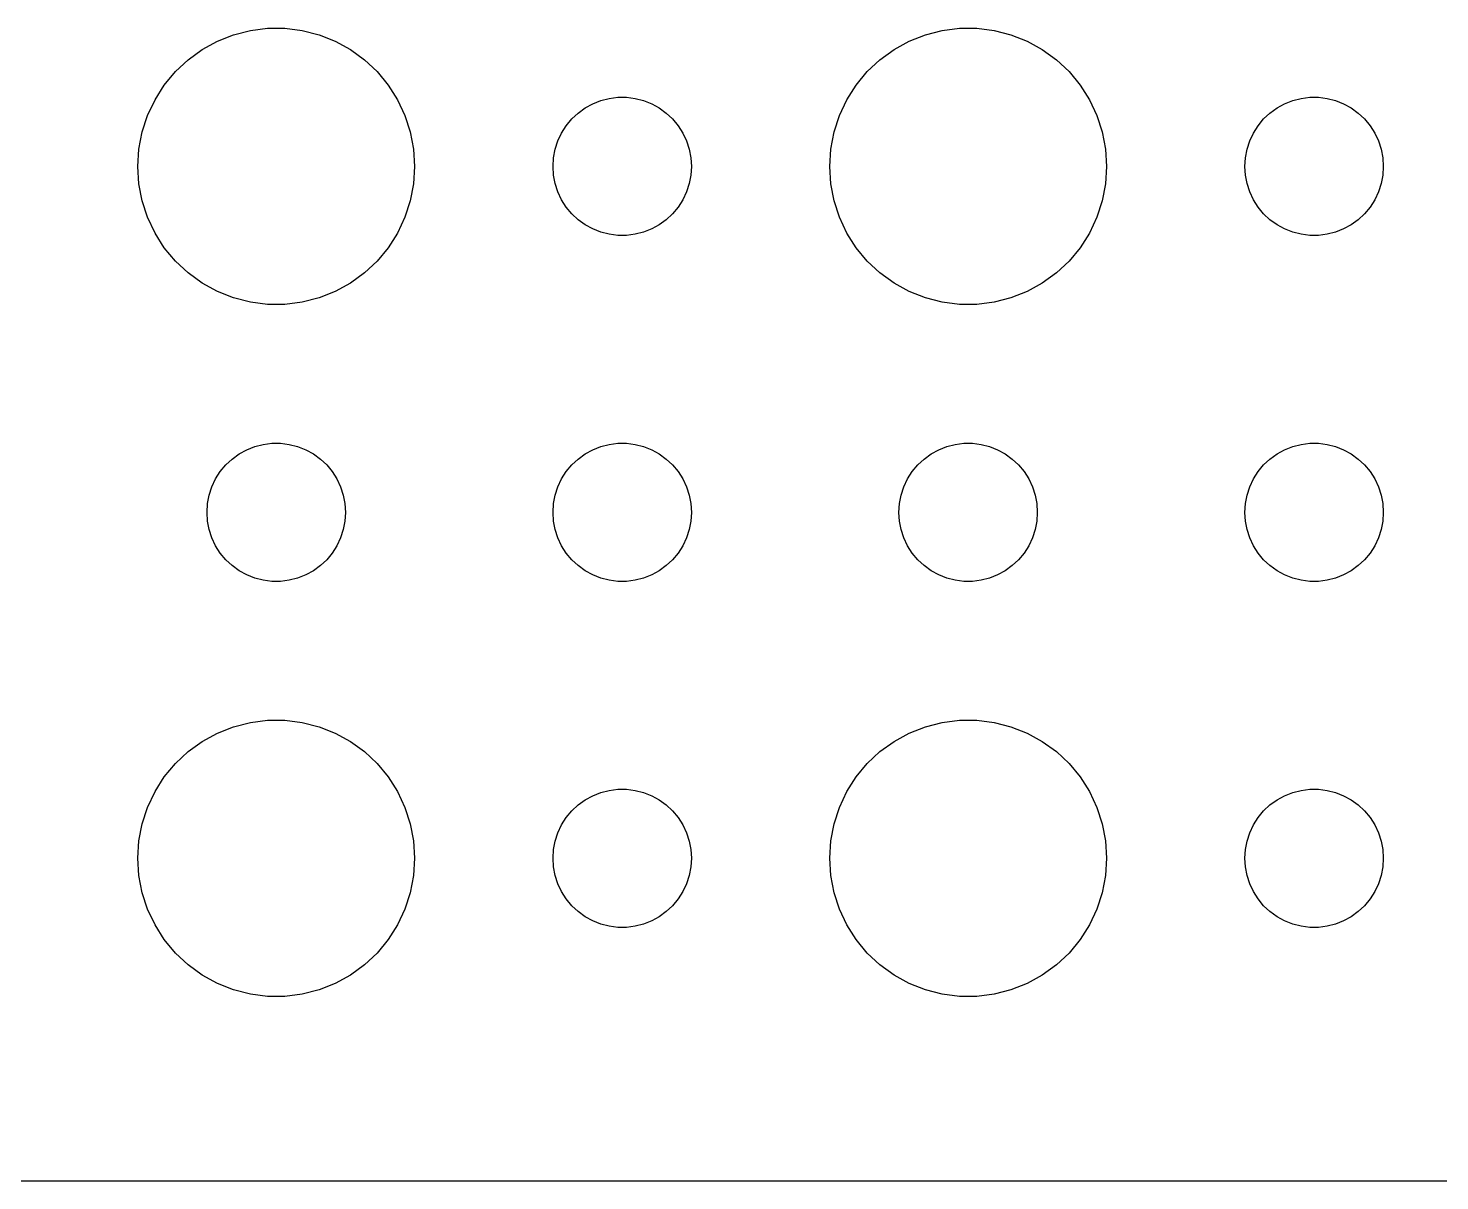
# Model space of a CAD drawing. Header units: metres. Extents: x -127 to 127, y -112 to 112.
# Drawn here: x -95.38 to -64.78, y -111.99 to -87.01 of the extents above; entities that cross this region are included whole.
import ezdxf

# ---------------------------------------------------------------- set-up
doc = ezdxf.new("R2010")
doc.units = ezdxf.units.M

msp = doc.modelspace()

# ---------------------------------------------------------------- linework, layer by layer
for p, q in [((-91.2773, -87.2855), (-90.927, -87.1468)), ((-90.927, -87.1468), (-90.5621, -87.0531)), ((-90.5621, -87.0531), (-90.1884, -87.0059)), ((-90.1884, -87.0059), (-89.8116, -87.0059)), ((-89.8116, -87.0059), (-89.4379, -87.0531)), ((-89.4379, -87.0531), (-89.073, -87.1468)), ((-89.073, -87.1468), (-88.7227, -87.2855)), ((-76.2773, -87.2855), (-75.927, -87.1468)), ((-75.927, -87.1468), (-75.5621, -87.0531)), ((-75.5621, -87.0531), (-75.1884, -87.0059)), ((-75.1884, -87.0059), (-74.8116, -87.0059)), ((-74.8116, -87.0059), (-74.4379, -87.0531)), ((-74.4379, -87.0531), (-74.073, -87.1468)), ((-74.073, -87.1468), (-73.7227, -87.2855)), ((-91.9123, -87.6885), (-91.6075, -87.467)), ((-91.6075, -87.467), (-91.2773, -87.2855)), ((-88.7227, -87.2855), (-88.3925, -87.467)), ((-88.3925, -87.467), (-88.0877, -87.6885)), ((-76.9123, -87.6885), (-76.6075, -87.467)), ((-76.6075, -87.467), (-76.2773, -87.2855)), ((-73.7227, -87.2855), (-73.3925, -87.467)), ((-73.3925, -87.467), (-73.0877, -87.6885)), ((-92.1869, -87.9464), (-91.9123, -87.6885)), ((-88.0877, -87.6885), (-87.8131, -87.9464)), ((-77.1869, -87.9464), (-76.9123, -87.6885)), ((-73.0877, -87.6885), (-72.8131, -87.9464)), ((-92.427, -88.2366), (-92.1869, -87.9464)), ((-87.8131, -87.9464), (-87.573, -88.2366)), ((-77.427, -88.2366), (-77.1869, -87.9464)), ((-72.8131, -87.9464), (-72.573, -88.2366)), ((-92.6289, -88.5547), (-92.427, -88.2366)), ((-87.573, -88.2366), (-87.3711, -88.5547)), ((-77.6289, -88.5547), (-77.427, -88.2366)), ((-72.573, -88.2366), (-72.3711, -88.5547)), ((-92.7893, -88.8956), (-92.6289, -88.5547)), ((-87.3711, -88.5547), (-87.2107, -88.8956)), ((-83.4561, -88.8442), (-83.3037, -88.7335)), ((-83.3037, -88.7335), (-83.1387, -88.6428)), ((-83.1387, -88.6428), (-82.9635, -88.5734)), ((-82.9635, -88.5734), (-82.7811, -88.5266)), ((-82.7811, -88.5266), (-82.5942, -88.503)), ((-82.5942, -88.503), (-82.4058, -88.503)), ((-82.4058, -88.503), (-82.2189, -88.5266)), ((-82.2189, -88.5266), (-82.0365, -88.5734)), ((-82.0365, -88.5734), (-81.8613, -88.6428)), ((-81.8613, -88.6428), (-81.6963, -88.7335)), ((-81.6963, -88.7335), (-81.5439, -88.8442)), ((-77.7893, -88.8956), (-77.6289, -88.5547)), ((-72.3711, -88.5547), (-72.2107, -88.8956)), ((-68.4561, -88.8442), (-68.3037, -88.7335)), ((-68.3037, -88.7335), (-68.1387, -88.6428)), ((-68.1387, -88.6428), (-67.9635, -88.5734)), ((-67.9635, -88.5734), (-67.7811, -88.5266)), ((-67.7811, -88.5266), (-67.5942, -88.503)), ((-67.5942, -88.503), (-67.4058, -88.503)), ((-67.4058, -88.503), (-67.2189, -88.5266)), ((-67.2189, -88.5266), (-67.0365, -88.5734)), ((-67.0365, -88.5734), (-66.8613, -88.6428)), ((-66.8613, -88.6428), (-66.6963, -88.7335)), ((-66.6963, -88.7335), (-66.5439, -88.8442)), ((-92.9057, -89.2539), (-92.7893, -88.8956)), ((-87.2107, -88.8956), (-87.0943, -89.2539)), ((-83.7135, -89.1183), (-83.5934, -88.9732)), ((-83.5934, -88.9732), (-83.4561, -88.8442)), ((-81.5439, -88.8442), (-81.4065, -88.9732)), ((-81.4065, -88.9732), (-81.2865, -89.1183)), ((-77.9057, -89.2539), (-77.7893, -88.8956)), ((-72.2107, -88.8956), (-72.0943, -89.2539)), ((-68.7135, -89.1183), (-68.5934, -88.9732)), ((-68.5934, -88.9732), (-68.4561, -88.8442)), ((-66.5439, -88.8442), (-66.4065, -88.9732)), ((-66.4065, -88.9732), (-66.2865, -89.1183)), ((-92.9763, -89.624), (-92.9057, -89.2539)), ((-87.0943, -89.2539), (-87.0237, -89.624)), ((-83.8947, -89.4478), (-83.8145, -89.2774)), ((-83.8145, -89.2774), (-83.7135, -89.1183)), ((-81.2865, -89.1183), (-81.1855, -89.2774)), ((-81.1855, -89.2774), (-81.1053, -89.4478)), ((-77.9763, -89.624), (-77.9057, -89.2539)), ((-72.0943, -89.2539), (-72.0237, -89.624)), ((-68.8947, -89.4478), (-68.8145, -89.2774)), ((-68.8145, -89.2774), (-68.7135, -89.1183)), ((-66.2865, -89.1183), (-66.1855, -89.2774)), ((-66.1855, -89.2774), (-66.1053, -89.4478)), ((-93, -90), (-92.9763, -89.624)), ((-87.0237, -89.624), (-87, -90)), ((-83.9882, -89.812), (-83.9529, -89.627)), ((-83.9529, -89.627), (-83.8947, -89.4478)), ((-81.1053, -89.4478), (-81.0471, -89.627)), ((-81.0471, -89.627), (-81.0118, -89.812)), ((-78, -90), (-77.9763, -89.624)), ((-72.0237, -89.624), (-72, -90)), ((-68.9882, -89.812), (-68.9529, -89.627)), ((-68.9529, -89.627), (-68.8947, -89.4478)), ((-66.1053, -89.4478), (-66.0471, -89.627)), ((-66.0471, -89.627), (-66.0118, -89.812)), ((-84, -90), (-83.9882, -89.812)), ((-81.0118, -89.812), (-81, -90)), ((-69, -90), (-68.9882, -89.812)), ((-66.0118, -89.812), (-66, -90)), ((-92.9763, -90.376), (-93, -90)), ((-87, -90), (-87.0237, -90.376)), ((-83.9882, -90.188), (-84, -90)), ((-83.9529, -90.373), (-83.9882, -90.188)), ((-81.0118, -90.188), (-81.0471, -90.373)), ((-81, -90), (-81.0118, -90.188)), ((-77.9763, -90.376), (-78, -90)), ((-72, -90), (-72.0237, -90.376)), ((-68.9882, -90.188), (-69, -90)), ((-68.9529, -90.373), (-68.9882, -90.188)), ((-66.0118, -90.188), (-66.0471, -90.373)), ((-66, -90), (-66.0118, -90.188)), ((-92.9057, -90.7461), (-92.9763, -90.376)), ((-87.0237, -90.376), (-87.0943, -90.7461)), ((-83.8947, -90.5522), (-83.9529, -90.373)), ((-83.8145, -90.7226), (-83.8947, -90.5522)), ((-81.1053, -90.5522), (-81.1855, -90.7226)), ((-81.0471, -90.373), (-81.1053, -90.5522)), ((-77.9057, -90.7461), (-77.9763, -90.376)), ((-72.0237, -90.376), (-72.0943, -90.7461)), ((-68.8947, -90.5522), (-68.9529, -90.373)), ((-68.8145, -90.7226), (-68.8947, -90.5522)), ((-66.1053, -90.5522), (-66.1855, -90.7226)), ((-66.0471, -90.373), (-66.1053, -90.5522)), ((-92.7893, -91.1044), (-92.9057, -90.7461)), ((-87.0943, -90.7461), (-87.2107, -91.1044)), ((-83.7135, -90.8817), (-83.8145, -90.7226)), ((-83.5934, -91.0268), (-83.7135, -90.8817)), ((-81.2865, -90.8817), (-81.4065, -91.0268)), ((-81.1855, -90.7226), (-81.2865, -90.8817)), ((-77.7893, -91.1044), (-77.9057, -90.7461)), ((-72.0943, -90.7461), (-72.2107, -91.1044)), ((-68.7135, -90.8817), (-68.8145, -90.7226)), ((-68.5934, -91.0268), (-68.7135, -90.8817)), ((-66.2865, -90.8817), (-66.4065, -91.0268)), ((-66.1855, -90.7226), (-66.2865, -90.8817)), ((-92.6289, -91.4453), (-92.7893, -91.1044)), ((-87.2107, -91.1044), (-87.3711, -91.4453)), ((-83.4561, -91.1558), (-83.5934, -91.0268)), ((-83.3037, -91.2665), (-83.4561, -91.1558)), ((-81.5439, -91.1558), (-81.6963, -91.2665)), ((-81.4065, -91.0268), (-81.5439, -91.1558)), ((-77.6289, -91.4453), (-77.7893, -91.1044)), ((-72.2107, -91.1044), (-72.3711, -91.4453)), ((-68.4561, -91.1558), (-68.5934, -91.0268)), ((-68.3037, -91.2665), (-68.4561, -91.1558)), ((-66.5439, -91.1558), (-66.6963, -91.2665)), ((-66.4065, -91.0268), (-66.5439, -91.1558)), ((-92.427, -91.7634), (-92.6289, -91.4453)), ((-87.3711, -91.4453), (-87.573, -91.7634)), ((-83.1387, -91.3572), (-83.3037, -91.2665)), ((-82.9635, -91.4266), (-83.1387, -91.3572)), ((-82.7811, -91.4734), (-82.9635, -91.4266)), ((-82.5942, -91.497), (-82.7811, -91.4734)), ((-82.4058, -91.497), (-82.5942, -91.497)), ((-82.2189, -91.4734), (-82.4058, -91.497)), ((-82.0365, -91.4266), (-82.2189, -91.4734)), ((-81.8613, -91.3572), (-82.0365, -91.4266)), ((-81.6963, -91.2665), (-81.8613, -91.3572)), ((-77.427, -91.7634), (-77.6289, -91.4453)), ((-72.3711, -91.4453), (-72.573, -91.7634)), ((-68.1387, -91.3572), (-68.3037, -91.2665)), ((-67.9635, -91.4266), (-68.1387, -91.3572)), ((-67.7811, -91.4734), (-67.9635, -91.4266)), ((-67.5942, -91.497), (-67.7811, -91.4734)), ((-67.4058, -91.497), (-67.5942, -91.497)), ((-67.2189, -91.4734), (-67.4058, -91.497)), ((-67.0365, -91.4266), (-67.2189, -91.4734)), ((-66.8613, -91.3572), (-67.0365, -91.4266)), ((-66.6963, -91.2665), (-66.8613, -91.3572)), ((-92.1869, -92.0536), (-92.427, -91.7634)), ((-87.573, -91.7634), (-87.8131, -92.0536)), ((-77.1869, -92.0536), (-77.427, -91.7634)), ((-72.573, -91.7634), (-72.8131, -92.0536)), ((-91.9123, -92.3115), (-92.1869, -92.0536)), ((-87.8131, -92.0536), (-88.0877, -92.3115)), ((-76.9123, -92.3115), (-77.1869, -92.0536)), ((-72.8131, -92.0536), (-73.0877, -92.3115)), ((-91.6075, -92.533), (-91.9123, -92.3115)), ((-88.0877, -92.3115), (-88.3925, -92.533)), ((-76.6075, -92.533), (-76.9123, -92.3115)), ((-73.0877, -92.3115), (-73.3925, -92.533)), ((-91.2773, -92.7145), (-91.6075, -92.533)), ((-90.927, -92.8532), (-91.2773, -92.7145)), ((-88.7227, -92.7145), (-89.073, -92.8532)), ((-88.3925, -92.533), (-88.7227, -92.7145)), ((-76.2773, -92.7145), (-76.6075, -92.533)), ((-75.927, -92.8532), (-76.2773, -92.7145)), ((-73.7227, -92.7145), (-74.073, -92.8532)), ((-73.3925, -92.533), (-73.7227, -92.7145)), ((-90.5621, -92.9469), (-90.927, -92.8532)), ((-90.1884, -92.9941), (-90.5621, -92.9469)), ((-89.8116, -92.9941), (-90.1884, -92.9941)), ((-89.4379, -92.9469), (-89.8116, -92.9941)), ((-89.073, -92.8532), (-89.4379, -92.9469)), ((-75.5621, -92.9469), (-75.927, -92.8532)), ((-75.1884, -92.9941), (-75.5621, -92.9469)), ((-74.8116, -92.9941), (-75.1884, -92.9941)), ((-74.4379, -92.9469), (-74.8116, -92.9941)), ((-74.073, -92.8532), (-74.4379, -92.9469)), ((-90.6387, -96.1428), (-90.4635, -96.0734)), ((-90.4635, -96.0734), (-90.2811, -96.0266)), ((-90.2811, -96.0266), (-90.0942, -96.003)), ((-90.0942, -96.003), (-89.9058, -96.003)), ((-89.9058, -96.003), (-89.7189, -96.0266)), ((-89.7189, -96.0266), (-89.5365, -96.0734)), ((-89.5365, -96.0734), (-89.3613, -96.1428)), ((-83.1387, -96.1428), (-82.9635, -96.0734)), ((-82.9635, -96.0734), (-82.7811, -96.0266)), ((-82.7811, -96.0266), (-82.5942, -96.003)), ((-82.5942, -96.003), (-82.4058, -96.003)), ((-82.4058, -96.003), (-82.2189, -96.0266)), ((-82.2189, -96.0266), (-82.0365, -96.0734)), ((-82.0365, -96.0734), (-81.8613, -96.1428)), ((-75.6387, -96.1428), (-75.4635, -96.0734)), ((-75.4635, -96.0734), (-75.2811, -96.0266)), ((-75.2811, -96.0266), (-75.0942, -96.003)), ((-75.0942, -96.003), (-74.9058, -96.003)), ((-74.9058, -96.003), (-74.7189, -96.0266)), ((-74.7189, -96.0266), (-74.5365, -96.0734)), ((-74.5365, -96.0734), (-74.3613, -96.1428)), ((-68.1387, -96.1428), (-67.9635, -96.0734)), ((-67.9635, -96.0734), (-67.7811, -96.0266)), ((-67.7811, -96.0266), (-67.5942, -96.003)), ((-67.5942, -96.003), (-67.4058, -96.003)), ((-67.4058, -96.003), (-67.2189, -96.0266)), ((-67.2189, -96.0266), (-67.0365, -96.0734)), ((-67.0365, -96.0734), (-66.8613, -96.1428)), ((-91.0934, -96.4732), (-90.9561, -96.3442)), ((-90.9561, -96.3442), (-90.8037, -96.2335)), ((-90.8037, -96.2335), (-90.6387, -96.1428)), ((-89.3613, -96.1428), (-89.1963, -96.2335)), ((-89.1963, -96.2335), (-89.0439, -96.3442)), ((-89.0439, -96.3442), (-88.9065, -96.4732)), ((-83.5934, -96.4732), (-83.4561, -96.3442)), ((-83.4561, -96.3442), (-83.3037, -96.2335)), ((-83.3037, -96.2335), (-83.1387, -96.1428)), ((-81.8613, -96.1428), (-81.6963, -96.2335)), ((-81.6963, -96.2335), (-81.5439, -96.3442)), ((-81.5439, -96.3442), (-81.4065, -96.4732)), ((-76.0934, -96.4732), (-75.9561, -96.3442)), ((-75.9561, -96.3442), (-75.8037, -96.2335)), ((-75.8037, -96.2335), (-75.6387, -96.1428)), ((-74.3613, -96.1428), (-74.1963, -96.2335)), ((-74.1963, -96.2335), (-74.0439, -96.3442)), ((-74.0439, -96.3442), (-73.9065, -96.4732)), ((-68.5934, -96.4732), (-68.4561, -96.3442)), ((-68.4561, -96.3442), (-68.3037, -96.2335)), ((-68.3037, -96.2335), (-68.1387, -96.1428)), ((-66.8613, -96.1428), (-66.6963, -96.2335)), ((-66.6963, -96.2335), (-66.5439, -96.3442)), ((-66.5439, -96.3442), (-66.4065, -96.4732)), ((-91.3145, -96.7774), (-91.2135, -96.6183)), ((-91.2135, -96.6183), (-91.0934, -96.4732)), ((-88.9065, -96.4732), (-88.7865, -96.6183)), ((-88.7865, -96.6183), (-88.6855, -96.7774)), ((-83.8145, -96.7774), (-83.7135, -96.6183)), ((-83.7135, -96.6183), (-83.5934, -96.4732)), ((-81.4065, -96.4732), (-81.2865, -96.6183)), ((-81.2865, -96.6183), (-81.1855, -96.7774)), ((-76.3145, -96.7774), (-76.2135, -96.6183)), ((-76.2135, -96.6183), (-76.0934, -96.4732)), ((-73.9065, -96.4732), (-73.7865, -96.6183)), ((-73.7865, -96.6183), (-73.6855, -96.7774)), ((-68.8145, -96.7774), (-68.7135, -96.6183)), ((-68.7135, -96.6183), (-68.5934, -96.4732)), ((-66.4065, -96.4732), (-66.2865, -96.6183)), ((-66.2865, -96.6183), (-66.1855, -96.7774)), ((-91.4529, -97.127), (-91.3947, -96.9478)), ((-91.3947, -96.9478), (-91.3145, -96.7774)), ((-88.6855, -96.7774), (-88.6053, -96.9478)), ((-88.6053, -96.9478), (-88.5471, -97.127)), ((-83.9529, -97.127), (-83.8947, -96.9478)), ((-83.8947, -96.9478), (-83.8145, -96.7774)), ((-81.1855, -96.7774), (-81.1053, -96.9478)), ((-81.1053, -96.9478), (-81.0471, -97.127)), ((-76.4529, -97.127), (-76.3947, -96.9478)), ((-76.3947, -96.9478), (-76.3145, -96.7774)), ((-73.6855, -96.7774), (-73.6053, -96.9478)), ((-73.6053, -96.9478), (-73.5471, -97.127)), ((-68.9529, -97.127), (-68.8947, -96.9478)), ((-68.8947, -96.9478), (-68.8145, -96.7774)), ((-66.1855, -96.7774), (-66.1053, -96.9478)), ((-66.1053, -96.9478), (-66.0471, -97.127)), ((-91.5, -97.5), (-91.4882, -97.312)), ((-91.4882, -97.312), (-91.4529, -97.127)), ((-88.5471, -97.127), (-88.5118, -97.312)), ((-88.5118, -97.312), (-88.5, -97.5)), ((-84, -97.5), (-83.9882, -97.312)), ((-83.9882, -97.312), (-83.9529, -97.127)), ((-81.0471, -97.127), (-81.0118, -97.312)), ((-81.0118, -97.312), (-81, -97.5)), ((-76.5, -97.5), (-76.4882, -97.312)), ((-76.4882, -97.312), (-76.4529, -97.127)), ((-73.5471, -97.127), (-73.5118, -97.312)), ((-73.5118, -97.312), (-73.5, -97.5)), ((-69, -97.5), (-68.9882, -97.312)), ((-68.9882, -97.312), (-68.9529, -97.127)), ((-66.0471, -97.127), (-66.0118, -97.312)), ((-66.0118, -97.312), (-66, -97.5)), ((-91.4882, -97.688), (-91.5, -97.5)), ((-88.5, -97.5), (-88.5118, -97.688)), ((-83.9882, -97.688), (-84, -97.5)), ((-81, -97.5), (-81.0118, -97.688)), ((-76.4882, -97.688), (-76.5, -97.5)), ((-73.5, -97.5), (-73.5118, -97.688)), ((-68.9882, -97.688), (-69, -97.5)), ((-66, -97.5), (-66.0118, -97.688)), ((-91.4529, -97.873), (-91.4882, -97.688)), ((-91.3947, -98.0522), (-91.4529, -97.873)), ((-88.5471, -97.873), (-88.6053, -98.0522)), ((-88.5118, -97.688), (-88.5471, -97.873)), ((-83.9529, -97.873), (-83.9882, -97.688)), ((-83.8947, -98.0522), (-83.9529, -97.873)), ((-81.0471, -97.873), (-81.1053, -98.0522)), ((-81.0118, -97.688), (-81.0471, -97.873)), ((-76.4529, -97.873), (-76.4882, -97.688)), ((-76.3947, -98.0522), (-76.4529, -97.873)), ((-73.5471, -97.873), (-73.6053, -98.0522)), ((-73.5118, -97.688), (-73.5471, -97.873)), ((-68.9529, -97.873), (-68.9882, -97.688)), ((-68.8947, -98.0522), (-68.9529, -97.873)), ((-66.0471, -97.873), (-66.1053, -98.0522)), ((-66.0118, -97.688), (-66.0471, -97.873)), ((-91.3145, -98.2226), (-91.3947, -98.0522)), ((-91.2135, -98.3817), (-91.3145, -98.2226)), ((-88.6855, -98.2226), (-88.7865, -98.3817)), ((-88.6053, -98.0522), (-88.6855, -98.2226)), ((-83.8145, -98.2226), (-83.8947, -98.0522)), ((-83.7135, -98.3817), (-83.8145, -98.2226)), ((-81.1855, -98.2226), (-81.2865, -98.3817)), ((-81.1053, -98.0522), (-81.1855, -98.2226)), ((-76.3145, -98.2226), (-76.3947, -98.0522)), ((-76.2135, -98.3817), (-76.3145, -98.2226)), ((-73.6855, -98.2226), (-73.7865, -98.3817)), ((-73.6053, -98.0522), (-73.6855, -98.2226)), ((-68.8145, -98.2226), (-68.8947, -98.0522)), ((-68.7135, -98.3817), (-68.8145, -98.2226)), ((-66.1855, -98.2226), (-66.2865, -98.3817)), ((-66.1053, -98.0522), (-66.1855, -98.2226)), ((-91.0934, -98.5268), (-91.2135, -98.3817)), ((-90.9561, -98.6558), (-91.0934, -98.5268)), ((-88.9065, -98.5268), (-89.0439, -98.6558)), ((-88.7865, -98.3817), (-88.9065, -98.5268)), ((-83.5934, -98.5268), (-83.7135, -98.3817)), ((-83.4561, -98.6558), (-83.5934, -98.5268)), ((-81.4065, -98.5268), (-81.5439, -98.6558)), ((-81.2865, -98.3817), (-81.4065, -98.5268)), ((-76.0934, -98.5268), (-76.2135, -98.3817)), ((-75.9561, -98.6558), (-76.0934, -98.5268)), ((-73.9065, -98.5268), (-74.0439, -98.6558)), ((-73.7865, -98.3817), (-73.9065, -98.5268)), ((-68.5934, -98.5268), (-68.7135, -98.3817)), ((-68.4561, -98.6558), (-68.5934, -98.5268)), ((-66.4065, -98.5268), (-66.5439, -98.6558)), ((-66.2865, -98.3817), (-66.4065, -98.5268)), ((-90.8037, -98.7665), (-90.9561, -98.6558)), ((-90.6387, -98.8572), (-90.8037, -98.7665)), ((-89.1963, -98.7665), (-89.3613, -98.8572)), ((-89.0439, -98.6558), (-89.1963, -98.7665)), ((-83.3037, -98.7665), (-83.4561, -98.6558)), ((-83.1387, -98.8572), (-83.3037, -98.7665)), ((-81.6963, -98.7665), (-81.8613, -98.8572)), ((-81.5439, -98.6558), (-81.6963, -98.7665)), ((-75.8037, -98.7665), (-75.9561, -98.6558)), ((-75.6387, -98.8572), (-75.8037, -98.7665)), ((-74.1963, -98.7665), (-74.3613, -98.8572)), ((-74.0439, -98.6558), (-74.1963, -98.7665)), ((-68.3037, -98.7665), (-68.4561, -98.6558)), ((-68.1387, -98.8572), (-68.3037, -98.7665)), ((-66.6963, -98.7665), (-66.8613, -98.8572)), ((-66.5439, -98.6558), (-66.6963, -98.7665)), ((-90.4635, -98.9266), (-90.6387, -98.8572)), ((-90.2811, -98.9734), (-90.4635, -98.9266)), ((-90.0942, -98.997), (-90.2811, -98.9734)), ((-89.9058, -98.997), (-90.0942, -98.997)), ((-89.7189, -98.9734), (-89.9058, -98.997)), ((-89.5365, -98.9266), (-89.7189, -98.9734)), ((-89.3613, -98.8572), (-89.5365, -98.9266)), ((-82.9635, -98.9266), (-83.1387, -98.8572)), ((-82.7811, -98.9734), (-82.9635, -98.9266)), ((-82.5942, -98.997), (-82.7811, -98.9734)), ((-82.4058, -98.997), (-82.5942, -98.997)), ((-82.2189, -98.9734), (-82.4058, -98.997)), ((-82.0365, -98.9266), (-82.2189, -98.9734)), ((-81.8613, -98.8572), (-82.0365, -98.9266)), ((-75.4635, -98.9266), (-75.6387, -98.8572)), ((-75.2811, -98.9734), (-75.4635, -98.9266)), ((-75.0942, -98.997), (-75.2811, -98.9734)), ((-74.9058, -98.997), (-75.0942, -98.997)), ((-74.7189, -98.9734), (-74.9058, -98.997)), ((-74.5365, -98.9266), (-74.7189, -98.9734)), ((-74.3613, -98.8572), (-74.5365, -98.9266)), ((-67.9635, -98.9266), (-68.1387, -98.8572)), ((-67.7811, -98.9734), (-67.9635, -98.9266)), ((-67.5942, -98.997), (-67.7811, -98.9734)), ((-67.4058, -98.997), (-67.5942, -98.997)), ((-67.2189, -98.9734), (-67.4058, -98.997)), ((-67.0365, -98.9266), (-67.2189, -98.9734)), ((-66.8613, -98.8572), (-67.0365, -98.9266)), ((-91.2773, -102.286), (-90.927, -102.147)), ((-90.927, -102.147), (-90.5621, -102.053)), ((-90.5621, -102.053), (-90.1884, -102.006)), ((-90.1884, -102.006), (-89.8116, -102.006)), ((-89.8116, -102.006), (-89.4379, -102.053)), ((-89.4379, -102.053), (-89.073, -102.147)), ((-89.073, -102.147), (-88.7227, -102.286)), ((-76.2773, -102.286), (-75.927, -102.147)), ((-75.927, -102.147), (-75.5621, -102.053)), ((-75.5621, -102.053), (-75.1884, -102.006)), ((-75.1884, -102.006), (-74.8116, -102.006)), ((-74.8116, -102.006), (-74.4379, -102.053)), ((-74.4379, -102.053), (-74.073, -102.147)), ((-74.073, -102.147), (-73.7227, -102.286)), ((-91.9123, -102.688), (-91.6075, -102.467)), ((-91.6075, -102.467), (-91.2773, -102.286)), ((-88.7227, -102.286), (-88.3925, -102.467)), ((-88.3925, -102.467), (-88.0877, -102.688)), ((-76.9123, -102.688), (-76.6075, -102.467)), ((-76.6075, -102.467), (-76.2773, -102.286)), ((-73.7227, -102.286), (-73.3925, -102.467)), ((-73.3925, -102.467), (-73.0877, -102.688)), ((-92.1869, -102.946), (-91.9123, -102.688)), ((-88.0877, -102.688), (-87.8131, -102.946)), ((-77.1869, -102.946), (-76.9123, -102.688)), ((-73.0877, -102.688), (-72.8131, -102.946)), ((-92.427, -103.237), (-92.1869, -102.946)), ((-87.8131, -102.946), (-87.573, -103.237)), ((-77.427, -103.237), (-77.1869, -102.946)), ((-72.8131, -102.946), (-72.573, -103.237)), ((-92.6289, -103.555), (-92.427, -103.237)), ((-87.573, -103.237), (-87.3711, -103.555)), ((-77.6289, -103.555), (-77.427, -103.237)), ((-72.573, -103.237), (-72.3711, -103.555)), ((-92.7893, -103.896), (-92.6289, -103.555)), ((-87.3711, -103.555), (-87.2107, -103.896)), ((-83.4561, -103.844), (-83.3037, -103.734)), ((-83.3037, -103.734), (-83.1387, -103.643)), ((-83.1387, -103.643), (-82.9635, -103.573)), ((-82.9635, -103.573), (-82.7811, -103.527)), ((-82.7811, -103.527), (-82.5942, -103.503)), ((-82.5942, -103.503), (-82.4058, -103.503)), ((-82.4058, -103.503), (-82.2189, -103.527)), ((-82.2189, -103.527), (-82.0365, -103.573)), ((-82.0365, -103.573), (-81.8613, -103.643)), ((-81.8613, -103.643), (-81.6963, -103.734)), ((-81.6963, -103.734), (-81.5439, -103.844)), ((-77.7893, -103.896), (-77.6289, -103.555)), ((-72.3711, -103.555), (-72.2107, -103.896)), ((-68.4561, -103.844), (-68.3037, -103.734)), ((-68.3037, -103.734), (-68.1387, -103.643)), ((-68.1387, -103.643), (-67.9635, -103.573)), ((-67.9635, -103.573), (-67.7811, -103.527)), ((-67.7811, -103.527), (-67.5942, -103.503)), ((-67.5942, -103.503), (-67.4058, -103.503)), ((-67.4058, -103.503), (-67.2189, -103.527)), ((-67.2189, -103.527), (-67.0365, -103.573)), ((-67.0365, -103.573), (-66.8613, -103.643)), ((-66.8613, -103.643), (-66.6963, -103.734)), ((-66.6963, -103.734), (-66.5439, -103.844)), ((-92.9057, -104.254), (-92.7893, -103.896)), ((-87.2107, -103.896), (-87.0943, -104.254)), ((-83.7135, -104.118), (-83.5934, -103.973)), ((-83.5934, -103.973), (-83.4561, -103.844)), ((-81.5439, -103.844), (-81.4065, -103.973)), ((-81.4065, -103.973), (-81.2865, -104.118)), ((-77.9057, -104.254), (-77.7893, -103.896)), ((-72.2107, -103.896), (-72.0943, -104.254)), ((-68.7135, -104.118), (-68.5934, -103.973)), ((-68.5934, -103.973), (-68.4561, -103.844)), ((-66.5439, -103.844), (-66.4065, -103.973)), ((-66.4065, -103.973), (-66.2865, -104.118)), ((-92.9763, -104.624), (-92.9057, -104.254)), ((-87.0943, -104.254), (-87.0237, -104.624)), ((-83.8947, -104.448), (-83.8145, -104.277)), ((-83.8145, -104.277), (-83.7135, -104.118)), ((-81.2865, -104.118), (-81.1855, -104.277)), ((-81.1855, -104.277), (-81.1053, -104.448)), ((-77.9763, -104.624), (-77.9057, -104.254)), ((-72.0943, -104.254), (-72.0237, -104.624)), ((-68.8947, -104.448), (-68.8145, -104.277)), ((-68.8145, -104.277), (-68.7135, -104.118)), ((-66.2865, -104.118), (-66.1855, -104.277)), ((-66.1855, -104.277), (-66.1053, -104.448)), ((-93, -105), (-92.9763, -104.624)), ((-87.0237, -104.624), (-87, -105)), ((-83.9882, -104.812), (-83.9529, -104.627)), ((-83.9529, -104.627), (-83.8947, -104.448)), ((-81.1053, -104.448), (-81.0471, -104.627)), ((-81.0471, -104.627), (-81.0118, -104.812)), ((-78, -105), (-77.9763, -104.624)), ((-72.0237, -104.624), (-72, -105)), ((-68.9882, -104.812), (-68.9529, -104.627)), ((-68.9529, -104.627), (-68.8947, -104.448)), ((-66.1053, -104.448), (-66.0471, -104.627)), ((-66.0471, -104.627), (-66.0118, -104.812)), ((-84, -105), (-83.9882, -104.812)), ((-81.0118, -104.812), (-81, -105)), ((-69, -105), (-68.9882, -104.812)), ((-66.0118, -104.812), (-66, -105)), ((-92.9763, -105.376), (-93, -105)), ((-87, -105), (-87.0237, -105.376)), ((-83.9882, -105.188), (-84, -105)), ((-83.9529, -105.373), (-83.9882, -105.188)), ((-81.0118, -105.188), (-81.0471, -105.373)), ((-81, -105), (-81.0118, -105.188)), ((-77.9763, -105.376), (-78, -105)), ((-72, -105), (-72.0237, -105.376)), ((-68.9882, -105.188), (-69, -105)), ((-68.9529, -105.373), (-68.9882, -105.188)), ((-66.0118, -105.188), (-66.0471, -105.373)), ((-66, -105), (-66.0118, -105.188)), ((-92.9057, -105.746), (-92.9763, -105.376)), ((-87.0237, -105.376), (-87.0943, -105.746)), ((-83.8947, -105.552), (-83.9529, -105.373)), ((-83.8145, -105.723), (-83.8947, -105.552)), ((-81.1053, -105.552), (-81.1855, -105.723)), ((-81.0471, -105.373), (-81.1053, -105.552)), ((-77.9057, -105.746), (-77.9763, -105.376)), ((-72.0237, -105.376), (-72.0943, -105.746)), ((-68.8947, -105.552), (-68.9529, -105.373)), ((-68.8145, -105.723), (-68.8947, -105.552)), ((-66.1053, -105.552), (-66.1855, -105.723)), ((-66.0471, -105.373), (-66.1053, -105.552)), ((-92.7893, -106.104), (-92.9057, -105.746)), ((-87.0943, -105.746), (-87.2107, -106.104)), ((-83.7135, -105.882), (-83.8145, -105.723)), ((-83.5934, -106.027), (-83.7135, -105.882)), ((-81.2865, -105.882), (-81.4065, -106.027)), ((-81.1855, -105.723), (-81.2865, -105.882)), ((-77.7893, -106.104), (-77.9057, -105.746)), ((-72.0943, -105.746), (-72.2107, -106.104)), ((-68.7135, -105.882), (-68.8145, -105.723)), ((-68.5934, -106.027), (-68.7135, -105.882)), ((-66.2865, -105.882), (-66.4065, -106.027)), ((-66.1855, -105.723), (-66.2865, -105.882)), ((-92.6289, -106.445), (-92.7893, -106.104)), ((-87.2107, -106.104), (-87.3711, -106.445)), ((-83.4561, -106.156), (-83.5934, -106.027)), ((-83.3037, -106.266), (-83.4561, -106.156)), ((-81.5439, -106.156), (-81.6963, -106.266)), ((-81.4065, -106.027), (-81.5439, -106.156)), ((-77.6289, -106.445), (-77.7893, -106.104)), ((-72.2107, -106.104), (-72.3711, -106.445)), ((-68.4561, -106.156), (-68.5934, -106.027)), ((-68.3037, -106.266), (-68.4561, -106.156)), ((-66.5439, -106.156), (-66.6963, -106.266)), ((-66.4065, -106.027), (-66.5439, -106.156)), ((-92.427, -106.763), (-92.6289, -106.445)), ((-87.3711, -106.445), (-87.573, -106.763)), ((-83.1387, -106.357), (-83.3037, -106.266)), ((-82.9635, -106.427), (-83.1387, -106.357)), ((-82.7811, -106.473), (-82.9635, -106.427)), ((-82.5942, -106.497), (-82.7811, -106.473)), ((-82.4058, -106.497), (-82.5942, -106.497)), ((-82.2189, -106.473), (-82.4058, -106.497)), ((-82.0365, -106.427), (-82.2189, -106.473)), ((-81.8613, -106.357), (-82.0365, -106.427)), ((-81.6963, -106.266), (-81.8613, -106.357)), ((-77.427, -106.763), (-77.6289, -106.445)), ((-72.3711, -106.445), (-72.573, -106.763)), ((-68.1387, -106.357), (-68.3037, -106.266)), ((-67.9635, -106.427), (-68.1387, -106.357)), ((-67.7811, -106.473), (-67.9635, -106.427)), ((-67.5942, -106.497), (-67.7811, -106.473)), ((-67.4058, -106.497), (-67.5942, -106.497)), ((-67.2189, -106.473), (-67.4058, -106.497)), ((-67.0365, -106.427), (-67.2189, -106.473)), ((-66.8613, -106.357), (-67.0365, -106.427)), ((-66.6963, -106.266), (-66.8613, -106.357)), ((-92.1869, -107.054), (-92.427, -106.763)), ((-87.573, -106.763), (-87.8131, -107.054)), ((-77.1869, -107.054), (-77.427, -106.763)), ((-72.573, -106.763), (-72.8131, -107.054)), ((-91.9123, -107.312), (-92.1869, -107.054)), ((-87.8131, -107.054), (-88.0877, -107.312)), ((-76.9123, -107.312), (-77.1869, -107.054)), ((-72.8131, -107.054), (-73.0877, -107.312)), ((-91.6075, -107.533), (-91.9123, -107.312)), ((-88.0877, -107.312), (-88.3925, -107.533)), ((-76.6075, -107.533), (-76.9123, -107.312)), ((-73.0877, -107.312), (-73.3925, -107.533)), ((-91.2773, -107.714), (-91.6075, -107.533)), ((-90.927, -107.853), (-91.2773, -107.714)), ((-88.7227, -107.714), (-89.073, -107.853)), ((-88.3925, -107.533), (-88.7227, -107.714)), ((-76.2773, -107.714), (-76.6075, -107.533)), ((-75.927, -107.853), (-76.2773, -107.714)), ((-73.7227, -107.714), (-74.073, -107.853)), ((-73.3925, -107.533), (-73.7227, -107.714)), ((-90.5621, -107.947), (-90.927, -107.853)), ((-90.1884, -107.994), (-90.5621, -107.947)), ((-89.8116, -107.994), (-90.1884, -107.994)), ((-89.4379, -107.947), (-89.8116, -107.994)), ((-89.073, -107.853), (-89.4379, -107.947)), ((-75.5621, -107.947), (-75.927, -107.853)), ((-75.1884, -107.994), (-75.5621, -107.947)), ((-74.8116, -107.994), (-75.1884, -107.994)), ((-74.4379, -107.947), (-74.8116, -107.994)), ((-74.073, -107.853), (-74.4379, -107.947)), ((-122.314, -111.99), (122.314, -111.99))]:
    msp.add_line(p, q)

doc.saveas('drawing.dxf')
